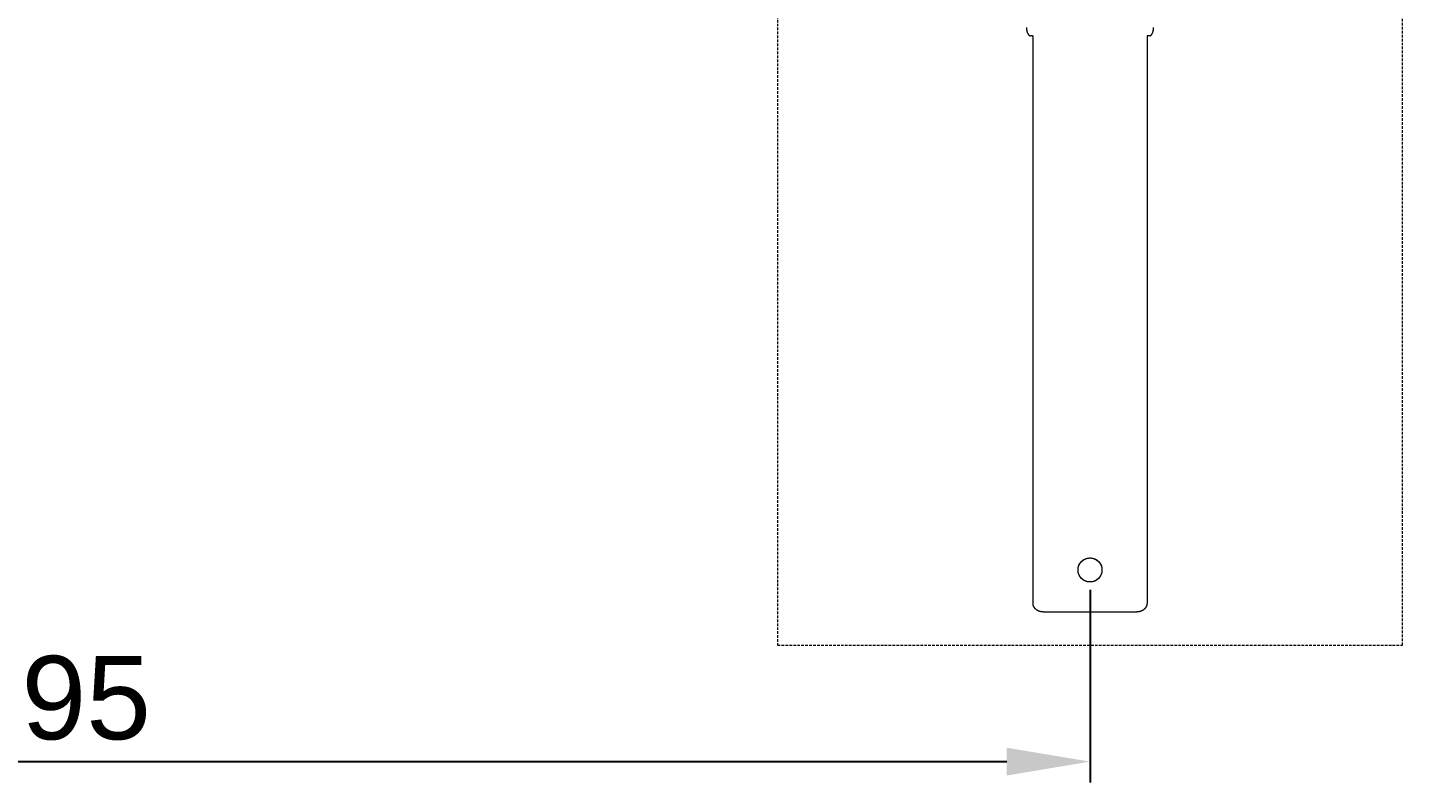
# Model space of a CAD drawing. Header units: millimetres. Extents: x -67 to 4862, y -244 to 3199.
# Drawn here: x 1748 to 2408, y -244 to 118 of the extents above; entities that cross this region are included whole.
import ezdxf

# ---------------------------------------------------------------- set-up
doc = ezdxf.new("R2010")
doc.units = ezdxf.units.MM
doc.linetypes.add('HIDDEN', pattern=[1.905, 1.27, -0.635])
for name, color, linetype, lineweight in [('ZANO_R', 7, 'Continuous', 0), ('ZANO_R_przerywana', 7, 'HIDDEN', 0), ('ZANO_W', 1, 'Continuous', 0)]:
    doc.layers.add(name, color=color, linetype=linetype, lineweight=lineweight)
doc.styles.add('Arial', font='arial.ttf')
doc.styles.get("Standard").update_dxf_attribs({"font": 'ARIALUNI.TTF'})
doc.dimstyles.new('pl i ang', dxfattribs={"dimtxt": 50, "dimasz": 50, "dimexe": 1.25, "dimexo": 0.625, "dimgap": 10, "dimtad": 1, "dimtoh": 1, "dimtxsty": 'Standard', "dimcen": 2.5, "dimclrd": 1, "dimclre": 1, "dimclrt": 1, "dimadec": 0, "dimazin": 0, "dimtfac": 1, "dimtmove": 0, "dimatfit": 3, "dimfxl": 1, "dimarcsym": 1})

# ---------------------------------------------------------------- blocks, each defined once
blk = doc.blocks.new('*D392')
at = {"layer": 'ZANO_W', "color": 1, "lineweight": -2}
for p, q in [((1263.46, -151.78), (1263.46, -243.7)), ((2258.17, -151.28), (2258.17, -243.7)), ((1303.46, -233.7), (2218.17, -233.7))]:
    blk.add_line(p, q, dxfattribs=at)
at = {"layer": 'ZANO_W', "color": 1}
for points in [[(1303.46, -227.04), (1303.46, -240.37), (1263.46, -233.7)], [(2218.17, -240.37), (2218.17, -227.04), (2258.17, -233.7)]]:
    blk.add_solid(points, dxfattribs=at)
at = {"layer": 'ZANO_W', "color": 1, "insert": (1760.81, -203.28), "char_height": 40, "attachment_point": 5, "style": 'Arial'}
blk.add_mtext('995', dxfattribs=at)

msp = doc.modelspace()

# ---------------------------------------------------------------- linework, layer by layer
at = {"layer": 'ZANO_R'}
for p, q in [((2227.67, 118.42), (2227.67, 118.24)), ((2227.67, 118.24), (2227.68, 118.06)), ((2227.68, 118.06), (2227.69, 117.87)), ((2227.69, 117.87), (2227.7, 117.69)), ((2227.7, 117.69), (2227.72, 117.5)), ((2227.72, 117.5), (2227.75, 117.32)), ((2227.75, 117.32), (2227.77, 117.13)), ((2227.77, 117.13), (2227.81, 116.94)), ((2227.81, 116.94), (2227.85, 116.76)), ((2227.85, 116.76), (2227.89, 116.58)), ((2227.89, 116.58), (2227.94, 116.4)), ((2227.94, 116.4), (2227.99, 116.23)), ((2227.99, 116.23), (2228.05, 116.06)), ((2228.05, 116.06), (2228.08, 115.98)), ((2228.08, 115.98), (2228.12, 115.9)), ((2228.12, 115.9), (2228.15, 115.82)), ((2228.15, 115.82), (2228.18, 115.74)), ((2228.18, 115.74), (2228.22, 115.66)), ((2228.22, 115.66), (2228.25, 115.59)), ((2228.25, 115.59), (2228.29, 115.52)), ((2228.29, 115.52), (2228.33, 115.45)), ((2228.33, 115.45), (2228.37, 115.38)), ((2228.37, 115.38), (2228.41, 115.31)), ((2228.41, 115.31), (2228.45, 115.25)), ((2228.45, 115.25), (2228.49, 115.19)), ((2228.49, 115.19), (2228.53, 115.13)), ((2228.53, 115.13), (2228.57, 115.07)), ((2228.57, 115.07), (2228.62, 115.01)), ((2228.62, 115.01), (2228.66, 114.96)), ((2228.66, 114.96), (2228.7, 114.91)), ((2228.7, 114.91), (2228.75, 114.86)), ((2228.75, 114.86), (2228.79, 114.82)), ((2228.79, 114.82), (2228.84, 114.78)), ((2228.84, 114.78), (2228.89, 114.74)), ((2228.89, 114.74), (2228.93, 114.7)), ((2228.93, 114.7), (2228.96, 114.68)), ((2228.96, 114.68), (2228.98, 114.66)), ((2228.98, 114.66), (2229, 114.65)), ((2229, 114.65), (2229.02, 114.63)), ((2229.02, 114.63), (2229.05, 114.61)), ((2229.05, 114.61), (2229.07, 114.6)), ((2229.07, 114.6), (2229.09, 114.59)), ((2229.09, 114.59), (2229.12, 114.57)), ((2229.12, 114.57), (2229.14, 114.56)), ((2229.14, 114.56), (2229.16, 114.55)), ((2229.16, 114.55), (2229.19, 114.53)), ((2229.19, 114.53), (2229.21, 114.52)), ((2229.21, 114.52), (2229.23, 114.51)), ((2229.23, 114.51), (2229.26, 114.5)), ((2229.26, 114.5), (2229.28, 114.49)), ((2229.28, 114.49), (2229.3, 114.48)), ((2229.3, 114.48), (2229.33, 114.48)), ((2229.33, 114.48), (2229.35, 114.47)), ((2229.35, 114.47), (2229.37, 114.46)), ((2229.37, 114.46), (2229.4, 114.45)), ((2229.4, 114.45), (2229.42, 114.45)), ((2229.42, 114.45), (2229.44, 114.44)), ((2229.44, 114.44), (2229.47, 114.44)), ((2229.47, 114.44), (2229.49, 114.43)), ((2229.49, 114.43), (2229.51, 114.43)), ((2229.51, 114.43), (2229.53, 114.43)), ((2229.53, 114.43), (2229.56, 114.42)), ((2229.56, 114.42), (2229.58, 114.42)), ((2229.58, 114.42), (2229.6, 114.42)), ((2229.6, 114.42), (2229.62, 114.42)), ((2229.62, 114.42), (2229.65, 114.42)), ((2229.65, 114.42), (2229.67, 114.42)), ((2230.67, 114.42), (2229.67, 114.42)), ((2230.67, 114.42), (2230.67, -126.78)), ((2285.67, 114.42), (2285.67, -126.78)), ((2286.67, 114.42), (2285.67, 114.42)), ((2286.67, 114.42), (2286.69, 114.42)), ((2286.69, 114.42), (2286.71, 114.42)), ((2286.71, 114.42), (2286.73, 114.42)), ((2286.73, 114.42), (2286.76, 114.42)), ((2286.76, 114.42), (2286.78, 114.42)), ((2286.78, 114.42), (2286.8, 114.43)), ((2286.8, 114.43), (2286.83, 114.43)), ((2286.83, 114.43), (2286.85, 114.43)), ((2286.85, 114.43), (2286.87, 114.44)), ((2286.87, 114.44), (2286.89, 114.44)), ((2286.89, 114.44), (2286.92, 114.45)), ((2286.92, 114.45), (2286.94, 114.45)), ((2286.94, 114.45), (2286.96, 114.46)), ((2286.96, 114.46), (2286.99, 114.47)), ((2286.99, 114.47), (2287.01, 114.48)), ((2287.01, 114.48), (2287.03, 114.48)), ((2287.03, 114.48), (2287.06, 114.49)), ((2287.06, 114.49), (2287.08, 114.5)), ((2287.08, 114.5), (2287.1, 114.51)), ((2287.1, 114.51), (2287.13, 114.52)), ((2287.13, 114.52), (2287.15, 114.53)), ((2287.15, 114.53), (2287.17, 114.55)), ((2287.17, 114.55), (2287.2, 114.56)), ((2287.2, 114.56), (2287.22, 114.57)), ((2287.22, 114.57), (2287.24, 114.59)), ((2287.24, 114.59), (2287.27, 114.6)), ((2287.27, 114.6), (2287.29, 114.61)), ((2287.29, 114.61), (2287.31, 114.63)), ((2287.31, 114.63), (2287.33, 114.65)), ((2287.33, 114.65), (2287.36, 114.66)), ((2287.36, 114.66), (2287.38, 114.68)), ((2287.38, 114.68), (2287.4, 114.7)), ((2287.4, 114.7), (2287.45, 114.74)), ((2287.45, 114.74), (2287.5, 114.78)), ((2287.5, 114.78), (2287.54, 114.82)), ((2287.54, 114.82), (2287.59, 114.86)), ((2287.59, 114.86), (2287.63, 114.91)), ((2287.63, 114.91), (2287.68, 114.96)), ((2287.68, 114.96), (2287.72, 115.01)), ((2287.72, 115.01), (2287.76, 115.07)), ((2287.76, 115.07), (2287.81, 115.13)), ((2287.81, 115.13), (2287.85, 115.19)), ((2287.85, 115.19), (2287.89, 115.25)), ((2287.89, 115.25), (2287.93, 115.31)), ((2287.93, 115.31), (2287.97, 115.38)), ((2287.97, 115.38), (2288.01, 115.45)), ((2288.01, 115.45), (2288.05, 115.52)), ((2288.05, 115.52), (2288.08, 115.59)), ((2288.08, 115.59), (2288.12, 115.66)), ((2288.12, 115.66), (2288.15, 115.74)), ((2288.15, 115.74), (2288.19, 115.82)), ((2288.19, 115.82), (2288.22, 115.9)), ((2288.22, 115.9), (2288.25, 115.98)), ((2288.25, 115.98), (2288.28, 116.06)), ((2288.28, 116.06), (2288.34, 116.23)), ((2288.34, 116.23), (2288.4, 116.4)), ((2288.4, 116.4), (2288.44, 116.58)), ((2288.44, 116.58), (2288.49, 116.76)), ((2288.49, 116.76), (2288.53, 116.94)), ((2288.53, 116.94), (2288.56, 117.13)), ((2288.56, 117.13), (2288.59, 117.32)), ((2288.59, 117.32), (2288.62, 117.5)), ((2288.62, 117.5), (2288.63, 117.69)), ((2288.63, 117.69), (2288.65, 117.87)), ((2288.65, 117.87), (2288.66, 118.06)), ((2288.66, 118.06), (2288.67, 118.24)), ((2288.67, 118.24), (2288.67, 118.42)), ((2230.67, -126.78), (2230.67, -157.78)), ((2285.67, -126.78), (2285.67, -157.78)), ((2253.31, -138.7), (2253.42, -138.54)), ((2253.42, -138.54), (2253.53, -138.38)), ((2253.53, -138.38), (2253.65, -138.22)), ((2253.65, -138.22), (2253.77, -138.07)), ((2253.77, -138.07), (2253.9, -137.92)), ((2253.9, -137.92), (2254.03, -137.78)), ((2254.03, -137.78), (2254.17, -137.64)), ((2254.17, -137.64), (2254.32, -137.51)), ((2254.32, -137.51), (2254.46, -137.38)), ((2254.46, -137.38), (2254.62, -137.25)), ((2254.62, -137.25), (2254.77, -137.14)), ((2254.77, -137.14), (2254.93, -137.02)), ((2254.93, -137.02), (2255.1, -136.91)), ((2255.1, -136.91), (2255.27, -136.81)), ((2255.27, -136.81), (2255.44, -136.72)), ((2255.44, -136.72), (2255.61, -136.63)), ((2255.61, -136.63), (2255.79, -136.54)), ((2255.79, -136.54), (2255.97, -136.46)), ((2255.97, -136.46), (2256.15, -136.39)), ((2256.15, -136.39), (2256.34, -136.33)), ((2256.34, -136.33), (2256.52, -136.27)), ((2256.52, -136.27), (2256.71, -136.21)), ((2256.71, -136.21), (2256.9, -136.17)), ((2256.9, -136.17), (2257.1, -136.13)), ((2257.1, -136.13), (2257.29, -136.09)), ((2257.29, -136.09), (2257.48, -136.07)), ((2257.48, -136.07), (2257.68, -136.05)), ((2257.68, -136.05), (2257.87, -136.03)), ((2257.87, -136.03), (2258.07, -136.03)), ((2258.07, -136.03), (2258.27, -136.03)), ((2258.27, -136.03), (2258.46, -136.03)), ((2258.46, -136.03), (2258.66, -136.05)), ((2258.66, -136.05), (2258.85, -136.07)), ((2258.85, -136.07), (2259.05, -136.09)), ((2259.05, -136.09), (2259.24, -136.13)), ((2259.24, -136.13), (2259.43, -136.17)), ((2259.43, -136.17), (2259.63, -136.21)), ((2259.63, -136.21), (2259.81, -136.27)), ((2259.81, -136.27), (2260, -136.33)), ((2260, -136.33), (2260.19, -136.39)), ((2260.19, -136.39), (2260.37, -136.46)), ((2260.37, -136.46), (2260.55, -136.54)), ((2260.55, -136.54), (2260.73, -136.63)), ((2260.73, -136.63), (2260.9, -136.72)), ((2260.9, -136.72), (2261.07, -136.81)), ((2261.07, -136.81), (2261.24, -136.92)), ((2261.24, -136.92), (2261.4, -137.02)), ((2261.4, -137.02), (2261.56, -137.14)), ((2261.56, -137.14), (2261.72, -137.26)), ((2261.72, -137.26), (2261.87, -137.38)), ((2261.87, -137.38), (2262.02, -137.51)), ((2262.02, -137.51), (2262.16, -137.64)), ((2262.16, -137.64), (2262.3, -137.78)), ((2262.3, -137.78), (2262.44, -137.92)), ((2262.44, -137.92), (2262.57, -138.07)), ((2262.57, -138.07), (2262.69, -138.22)), ((2262.69, -138.22), (2262.81, -138.38)), ((2262.81, -138.38), (2262.92, -138.54)), ((2262.92, -138.54), (2263.03, -138.71)), ((2252.42, -141.68), (2252.43, -141.48)), ((2252.42, -141.87), (2252.42, -141.68)), ((2252.43, -142.07), (2252.42, -141.87)), ((2252.43, -141.48), (2252.44, -141.29)), ((2252.44, -142.27), (2252.43, -142.07)), ((2252.44, -141.29), (2252.46, -141.09)), ((2252.46, -142.46), (2252.44, -142.27)), ((2252.46, -141.09), (2252.49, -140.9)), ((2252.49, -142.66), (2252.46, -142.46)), ((2252.49, -140.9), (2252.52, -140.7)), ((2252.52, -142.85), (2252.49, -142.66)), ((2252.52, -140.7), (2252.56, -140.51)), ((2252.56, -143.04), (2252.52, -142.85)), ((2252.56, -140.51), (2252.61, -140.32)), ((2252.61, -143.23), (2252.56, -143.04)), ((2252.61, -140.32), (2252.66, -140.13)), ((2252.66, -143.42), (2252.61, -143.23)), ((2252.66, -140.13), (2252.72, -139.94)), ((2252.72, -143.61), (2252.66, -143.42)), ((2252.72, -139.94), (2252.78, -139.76)), ((2252.78, -143.79), (2252.72, -143.61)), ((2252.78, -139.76), (2252.86, -139.58)), ((2252.86, -143.98), (2252.78, -143.79)), ((2252.86, -139.58), (2252.93, -139.4)), ((2252.93, -144.16), (2252.86, -143.98)), ((2252.93, -139.4), (2253.02, -139.22)), ((2253.02, -144.33), (2252.93, -144.16)), ((2253.02, -139.22), (2253.11, -139.04)), ((2253.11, -144.51), (2253.02, -144.33)), ((2253.11, -139.04), (2253.21, -138.87)), ((2253.2, -144.68), (2253.11, -144.51)), ((2253.31, -144.85), (2253.2, -144.68)), ((2253.21, -138.87), (2253.31, -138.7)), ((2253.41, -145.01), (2253.31, -144.85)), ((2253.53, -145.17), (2253.41, -145.01)), ((2253.65, -145.33), (2253.53, -145.17)), ((2262.81, -145.17), (2262.69, -145.33)), ((2262.92, -145.01), (2262.81, -145.17)), ((2263.03, -144.85), (2262.92, -145.01)), ((2263.03, -138.71), (2263.13, -138.87)), ((2263.13, -144.68), (2263.03, -144.85)), ((2263.13, -138.87), (2263.23, -139.04)), ((2263.23, -144.51), (2263.13, -144.68)), ((2263.23, -139.04), (2263.32, -139.22)), ((2263.32, -144.33), (2263.23, -144.51)), ((2263.32, -139.22), (2263.4, -139.4)), ((2263.4, -144.16), (2263.32, -144.33)), ((2263.4, -139.4), (2263.48, -139.58)), ((2263.48, -143.98), (2263.4, -144.16)), ((2263.48, -139.58), (2263.55, -139.76)), ((2263.55, -143.79), (2263.48, -143.98)), ((2263.55, -139.76), (2263.62, -139.94)), ((2263.62, -143.61), (2263.55, -143.79)), ((2263.62, -139.94), (2263.68, -140.13)), ((2263.68, -143.42), (2263.62, -143.61)), ((2263.68, -140.13), (2263.73, -140.32)), ((2263.73, -143.23), (2263.68, -143.42)), ((2263.73, -140.32), (2263.78, -140.51)), ((2263.78, -143.04), (2263.73, -143.23)), ((2263.78, -140.51), (2263.82, -140.7)), ((2263.82, -142.85), (2263.78, -143.04)), ((2263.82, -140.7), (2263.85, -140.9)), ((2263.85, -142.66), (2263.82, -142.85)), ((2263.85, -140.9), (2263.88, -141.09)), ((2263.88, -142.46), (2263.85, -142.66)), ((2263.88, -141.09), (2263.9, -141.29)), ((2263.9, -142.27), (2263.88, -142.46)), ((2263.9, -141.29), (2263.91, -141.48)), ((2263.91, -142.07), (2263.9, -142.27)), ((2263.91, -141.48), (2263.92, -141.68)), ((2263.92, -141.88), (2263.91, -142.07)), ((2263.92, -141.68), (2263.92, -141.88)), ((2253.77, -145.48), (2253.65, -145.33)), ((2253.9, -145.63), (2253.77, -145.48)), ((2254.03, -145.77), (2253.9, -145.63)), ((2254.17, -145.91), (2254.03, -145.77)), ((2254.32, -146.04), (2254.17, -145.91)), ((2254.46, -146.17), (2254.32, -146.04)), ((2254.62, -146.3), (2254.46, -146.17)), ((2254.77, -146.42), (2254.62, -146.3)), ((2254.93, -146.53), (2254.77, -146.42)), ((2255.1, -146.64), (2254.93, -146.53)), ((2255.26, -146.74), (2255.1, -146.64)), ((2255.44, -146.84), (2255.26, -146.74)), ((2255.61, -146.93), (2255.44, -146.84)), ((2255.79, -147.01), (2255.61, -146.93)), ((2255.97, -147.09), (2255.79, -147.01)), ((2256.15, -147.16), (2255.97, -147.09)), ((2256.33, -147.23), (2256.15, -147.16)), ((2256.52, -147.29), (2256.33, -147.23)), ((2256.71, -147.34), (2256.52, -147.29)), ((2256.9, -147.39), (2256.71, -147.34)), ((2257.09, -147.43), (2256.9, -147.39)), ((2257.29, -147.46), (2257.09, -147.43)), ((2257.48, -147.49), (2257.29, -147.46)), ((2257.68, -147.51), (2257.48, -147.49)), ((2257.87, -147.52), (2257.68, -147.51)), ((2258.07, -147.53), (2257.87, -147.52)), ((2258.27, -147.53), (2258.07, -147.53)), ((2258.46, -147.52), (2258.27, -147.53)), ((2258.66, -147.51), (2258.46, -147.52)), ((2258.85, -147.49), (2258.66, -147.51)), ((2259.05, -147.46), (2258.85, -147.49)), ((2259.24, -147.43), (2259.05, -147.46)), ((2259.43, -147.39), (2259.24, -147.43)), ((2259.62, -147.34), (2259.43, -147.39)), ((2259.81, -147.29), (2259.62, -147.34)), ((2260, -147.23), (2259.81, -147.29)), ((2260.19, -147.16), (2260, -147.23)), ((2260.37, -147.09), (2260.19, -147.16)), ((2260.55, -147.01), (2260.37, -147.09)), ((2260.73, -146.93), (2260.55, -147.01)), ((2260.9, -146.84), (2260.73, -146.93)), ((2261.07, -146.74), (2260.9, -146.84)), ((2261.24, -146.64), (2261.07, -146.74)), ((2261.4, -146.53), (2261.24, -146.64)), ((2261.56, -146.42), (2261.4, -146.53)), ((2261.72, -146.3), (2261.56, -146.42)), ((2261.87, -146.17), (2261.72, -146.3)), ((2262.02, -146.05), (2261.87, -146.17)), ((2262.16, -145.91), (2262.02, -146.05)), ((2262.3, -145.77), (2262.16, -145.91)), ((2262.44, -145.63), (2262.3, -145.77)), ((2262.57, -145.48), (2262.44, -145.63)), ((2262.69, -145.33), (2262.57, -145.48)), ((2230.67, -157.78), (2230.67, -157.88)), ((2230.67, -157.88), (2230.67, -157.97)), ((2230.67, -157.97), (2230.68, -158.07)), ((2230.68, -158.07), (2230.69, -158.17)), ((2230.69, -158.17), (2230.71, -158.27)), ((2230.71, -158.27), (2230.72, -158.37)), ((2230.72, -158.37), (2230.74, -158.46)), ((2285.59, -158.46), (2285.61, -158.37)), ((2285.61, -158.37), (2285.63, -158.27)), ((2285.63, -158.27), (2285.64, -158.17)), ((2285.64, -158.17), (2285.65, -158.07)), ((2285.65, -158.07), (2285.66, -157.97)), ((2285.66, -157.97), (2285.67, -157.88)), ((2285.67, -157.88), (2285.67, -157.78)), ((2230.74, -158.46), (2230.77, -158.56)), ((2230.77, -158.56), (2230.79, -158.66)), ((2230.79, -158.66), (2230.82, -158.76)), ((2230.82, -158.76), (2230.86, -158.85)), ((2230.86, -158.85), (2230.89, -158.95)), ((2230.89, -158.95), (2230.93, -159.05)), ((2230.93, -159.05), (2230.97, -159.14)), ((2230.97, -159.14), (2231.02, -159.23)), ((2231.02, -159.23), (2231.07, -159.32)), ((2231.07, -159.32), (2231.12, -159.42)), ((2231.12, -159.42), (2231.17, -159.51)), ((2231.17, -159.51), (2231.23, -159.6)), ((2231.23, -159.6), (2231.29, -159.68)), ((2231.29, -159.68), (2231.35, -159.77)), ((2231.35, -159.77), (2231.41, -159.86)), ((2231.41, -159.86), (2231.48, -159.94)), ((2231.48, -159.94), (2231.55, -160.02)), ((2231.55, -160.02), (2231.62, -160.1)), ((2231.62, -160.1), (2231.69, -160.18)), ((2231.69, -160.18), (2231.77, -160.25)), ((2231.77, -160.25), (2231.85, -160.33)), ((2231.85, -160.33), (2231.93, -160.4)), ((2231.93, -160.4), (2232.01, -160.47)), ((2232.01, -160.47), (2232.09, -160.54)), ((2232.09, -160.54), (2232.18, -160.61)), ((2232.18, -160.61), (2232.27, -160.68)), ((2232.27, -160.68), (2232.36, -160.75)), ((2232.36, -160.75), (2232.46, -160.81)), ((2232.46, -160.81), (2232.56, -160.88)), ((2232.56, -160.88), (2232.66, -160.94)), ((2232.66, -160.94), (2232.76, -161)), ((2232.76, -161), (2232.86, -161.06)), ((2232.86, -161.06), (2232.96, -161.11)), ((2232.96, -161.11), (2233.07, -161.16)), ((2233.07, -161.16), (2233.17, -161.21)), ((2233.17, -161.21), (2233.28, -161.26)), ((2233.28, -161.26), (2233.38, -161.31)), ((2233.38, -161.31), (2233.49, -161.35)), ((2233.49, -161.35), (2233.6, -161.39)), ((2233.6, -161.39), (2233.71, -161.43)), ((2233.71, -161.43), (2233.82, -161.47)), ((2233.82, -161.47), (2233.94, -161.51)), ((2233.94, -161.51), (2234.06, -161.54)), ((2234.06, -161.54), (2234.18, -161.57)), ((2234.18, -161.57), (2234.3, -161.6)), ((2234.3, -161.6), (2234.43, -161.63)), ((2234.43, -161.63), (2234.55, -161.66)), ((2234.55, -161.66), (2234.67, -161.68)), ((2234.67, -161.68), (2234.79, -161.7)), ((2234.79, -161.7), (2234.92, -161.72)), ((2234.92, -161.72), (2235.04, -161.73)), ((2235.04, -161.73), (2235.17, -161.75)), ((2235.17, -161.75), (2235.29, -161.76)), ((2235.29, -161.76), (2235.42, -161.77)), ((2235.42, -161.77), (2235.54, -161.77)), ((2235.54, -161.77), (2235.67, -161.78)), ((2235.67, -161.78), (2235.79, -161.78)), ((2235.79, -161.78), (2241.1, -161.78)), ((2241.1, -161.78), (2242.07, -161.78)), ((2242.07, -161.78), (2274.26, -161.78)), ((2274.26, -161.78), (2275.23, -161.78)), ((2275.23, -161.78), (2280.55, -161.78)), ((2280.55, -161.78), (2280.67, -161.78)), ((2280.67, -161.78), (2280.8, -161.77)), ((2280.8, -161.77), (2280.92, -161.77)), ((2280.92, -161.77), (2281.05, -161.76)), ((2281.05, -161.76), (2281.17, -161.75)), ((2281.17, -161.75), (2281.29, -161.73)), ((2281.29, -161.73), (2281.42, -161.72)), ((2281.42, -161.72), (2281.54, -161.7)), ((2281.54, -161.7), (2281.67, -161.68)), ((2281.67, -161.68), (2281.79, -161.66)), ((2281.79, -161.66), (2281.91, -161.63)), ((2281.91, -161.63), (2282.03, -161.6)), ((2282.03, -161.6), (2282.15, -161.57)), ((2282.15, -161.57), (2282.27, -161.54)), ((2282.27, -161.54), (2282.39, -161.51)), ((2282.39, -161.51), (2282.51, -161.47)), ((2282.51, -161.47), (2282.62, -161.43)), ((2282.62, -161.43), (2282.73, -161.39)), ((2282.73, -161.39), (2282.84, -161.35)), ((2282.84, -161.35), (2282.95, -161.31)), ((2282.95, -161.31), (2283.06, -161.26)), ((2283.06, -161.26), (2283.17, -161.21)), ((2283.17, -161.21), (2283.27, -161.16)), ((2283.27, -161.16), (2283.37, -161.11)), ((2283.37, -161.11), (2283.48, -161.06)), ((2283.48, -161.06), (2283.58, -161)), ((2283.58, -161), (2283.68, -160.94)), ((2283.68, -160.94), (2283.78, -160.88)), ((2283.78, -160.88), (2283.88, -160.81)), ((2283.88, -160.81), (2283.97, -160.75)), ((2283.97, -160.75), (2284.07, -160.68)), ((2284.07, -160.68), (2284.16, -160.61)), ((2284.16, -160.61), (2284.24, -160.54)), ((2284.24, -160.54), (2284.33, -160.47)), ((2284.33, -160.47), (2284.41, -160.4)), ((2284.41, -160.4), (2284.49, -160.33)), ((2284.49, -160.33), (2284.57, -160.25)), ((2284.57, -160.25), (2284.64, -160.18)), ((2284.64, -160.18), (2284.72, -160.1)), ((2284.72, -160.1), (2284.79, -160.02)), ((2284.79, -160.02), (2284.86, -159.94)), ((2284.86, -159.94), (2284.92, -159.86)), ((2284.92, -159.86), (2284.99, -159.77)), ((2284.99, -159.77), (2285.05, -159.68)), ((2285.05, -159.68), (2285.11, -159.6)), ((2285.11, -159.6), (2285.16, -159.51)), ((2285.16, -159.51), (2285.22, -159.42)), ((2285.22, -159.42), (2285.27, -159.32)), ((2285.27, -159.32), (2285.32, -159.23)), ((2285.32, -159.23), (2285.36, -159.14)), ((2285.36, -159.14), (2285.4, -159.05)), ((2285.4, -159.05), (2285.44, -158.95)), ((2285.44, -158.95), (2285.48, -158.85)), ((2285.48, -158.85), (2285.51, -158.76)), ((2285.51, -158.76), (2285.54, -158.66)), ((2285.54, -158.66), (2285.57, -158.56)), ((2285.57, -158.56), (2285.59, -158.46))]:
    msp.add_line(p, q, dxfattribs=at)
msp.add_circle((2258.17, -141.78), 5.75, dxfattribs=at)
at = {"layer": 'ZANO_R_przerywana'}
for p, q in [((2108.17, 522.22), (2108.17, -177.78)), ((2408.17, -177.78), (2408.17, 522.22)), ((2108.17, -177.78), (2408.17, -177.78))]:
    msp.add_line(p, q, dxfattribs=at)

# ---------------------------------------------------------------- dimensions: what is measured, and where the dimension line sits
at = {"layer": 'ZANO_W'}
dim = msp.add_linear_dim(base=(2258.17, -233.7), p1=(1263.46, -141.78), p2=(2258.17, -141.28), dimstyle='pl i ang', override={"dimtxt": 40, "dimasz": 40, "dimexe": 10, "dimexo": 10, "dimtoh": 0, "dimdec": 0, "dimtxsty": 'Arial', "dimtdec": 0, "dimtmove": 1}, dxfattribs=at)
dim.commit()
dim.dimension.update_dxf_attribs({"geometry": '*D392', "text_midpoint": (1760.81, -203.28)})

doc.saveas('drawing.dxf')
